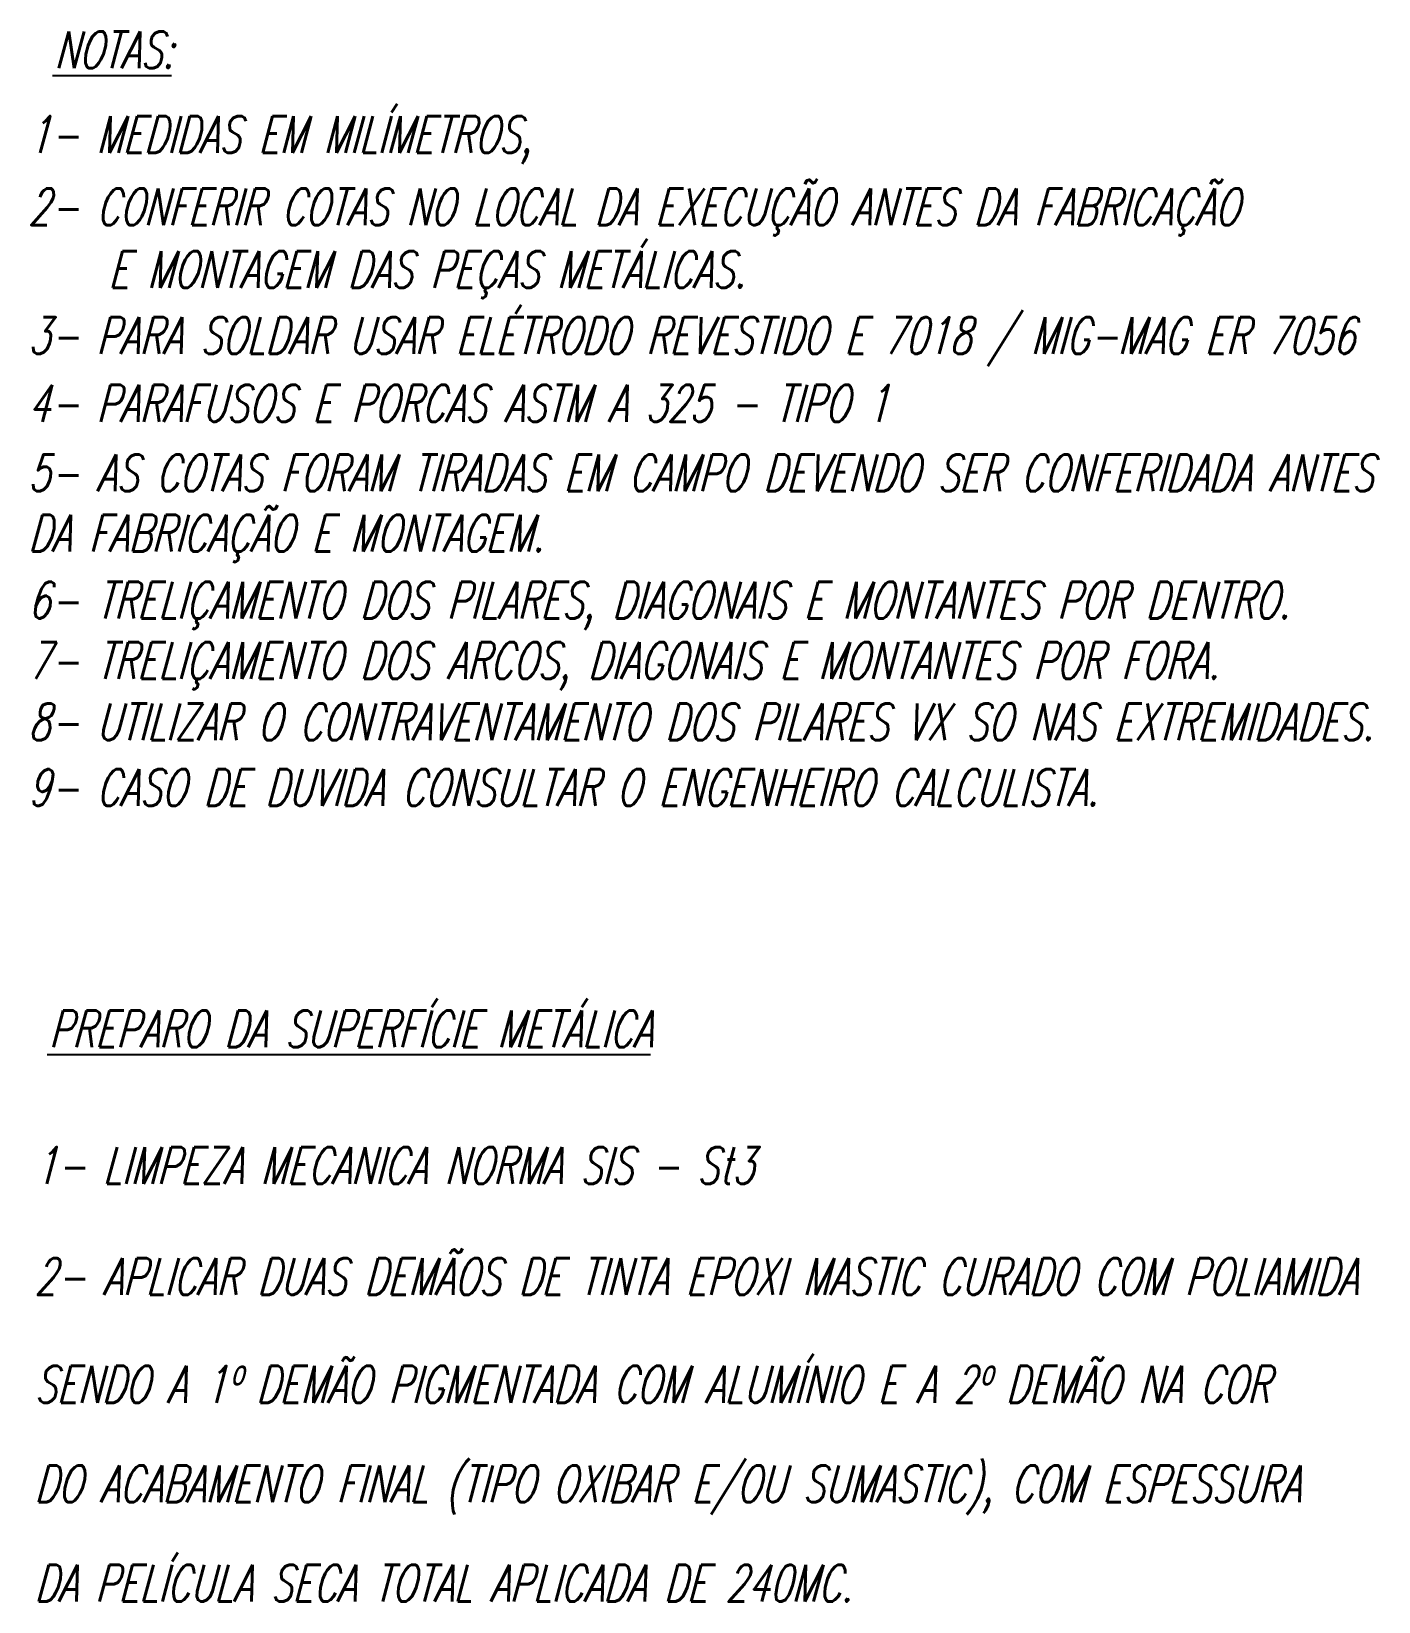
# Model space of a CAD drawing. Extents: x -187 to 453, y 281 to 902.
# Drawn here: x 421.12 to 433.96, y 357.36 to 372.33 of the extents above; entities that cross this region are included whole.
import ezdxf

# ---------------------------------------------------------------- set-up
doc = ezdxf.new("R2010")
doc.units = 0
doc.header["$MEASUREMENT"] = 0
doc.layers.add('CARIMBO', color=1, linetype='CONTINUOUS')
doc.layers.add('QUADRO', color=3, linetype='CONTINUOUS')
doc.styles.add('E140', font='romans.shx', dxfattribs={"width": 0.7, "oblique": 15, "height": 0.175})

msp = doc.modelspace()

# ---------------------------------------------------------------- texts
at = {"layer": 'CARIMBO', "style": 'E140', "oblique": 15, "width": 0.7}
for s, p in [('1- MEDIDAS EM MILÍMETROS,', (421.08761886, 371.17163507)), ('2- CONFERIR COTAS NO LOCAL DA EXECUÇÃO ANTES DA FABRICAÇÃO ', (421.08761886, 370.48130325)), (' E MONTAGEM DAS PEÇAS METÁLICAS.', (421.68522394, 369.88444264)), ('3- PARA SOLDAR USAR ELÉTRODO REVESTIDO E 7018 / MIG-MAG ER 7056', (421.08761886, 369.25310862)), ('4- PARAFUSOS E PORCAS ASTM A 325 - TIPO 1', (421.08761886, 368.60715917)), ('5- AS COTAS FORAM TIRADAS EM CAMPO DEVENDO SER CONFERIDADA ANTES', (421.08761886, 367.94387509)), ('DA FABRICAÇÃO E MONTAGEM.', (421.08761886, 367.36833155)), ('6- TRELIÇAMENTO DOS PILARES, DIAGONAIS E MONTANTES POR DENTRO.', (421.08761886, 366.73021858)), ('7- TRELIÇAMENTO DOS ARCOS, DIAGONAIS E MONTANTES POR FORA.', (421.08761886, 366.15467504)), ('8- UTILIZAR O CONTRAVENTAMENTO DOS PILARES VX SO NAS EXTREMIDADES.', (421.08761886, 365.56915063)), ('9- CASO DE DUVIDA CONSULTAR O ENGENHEIRO CALCULISTA.', (421.08761886, 364.94459163)), ('1- LIMPEZA MECANICA NORMA SIS - St3', (421.1492977, 361.33947926)), ('2- APLICAR DUAS DEMÃOS DE TINTA EPOXI MASTIC CURADO COM POLIAMIDA', (421.1492977, 360.28016181)), ('SENDO A 1º DEMÃO PIGMENTADA COM ALUMÍNIO E A 2º DEMÃO NA COR', (421.1492977, 359.25273357)), ('DO ACABAMENTO FINAL (TIPO OXIBAR E/OU SUMASTIC), COM ESPESSURA', (421.1492977, 358.30433817)), ('DA PELÍCULA SECA TOTAL APLICADA DE 240MC.', (421.1492977, 357.35594276))]:
    msp.add_text(s, height=0.350175, dxfattribs=at).set_placement(p)
at = {"layer": 'QUADRO', "color": 4, "style": 'E140', "oblique": 15, "width": 0.7}
for s, p in [('%%uNOTAS:', (421.33885566, 371.97877929)), ('%%uPREPARO DA SUPERFÍCIE METÁLICA', (421.28656915, 362.64150691))]:
    msp.add_text(s, height=0.35, dxfattribs=at).set_placement(p)

doc.saveas('drawing.dxf')
